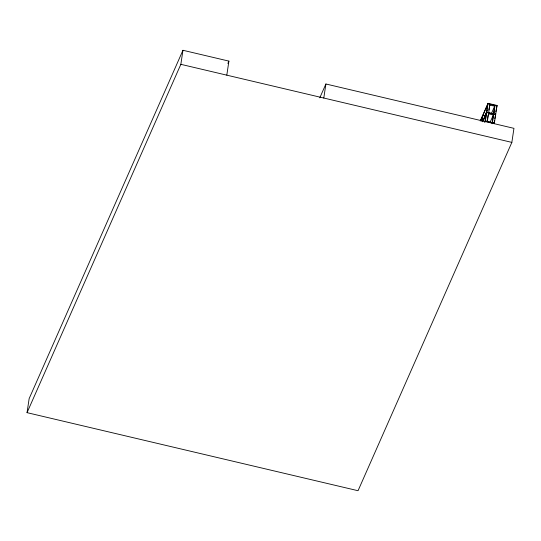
<?xml version="1.0" encoding="UTF-8"?>
<svg xmlns="http://www.w3.org/2000/svg" width="541" height="541" viewBox="0 0 541 541"><rect width="100%" height="100%" fill="white"/><g stroke="black" fill="none" stroke-linecap="round" stroke-linejoin="round"><path stroke-width="0.81" d="M319.785 97.833L325.898 83.99L513.95 128.345L511.854 142.391L358.047 490.721L27.05 412.655L29.146 398.609L182.953 50.279L228.904 61.113L226.807 75.158M27.05 412.655L180.85 64.325L182.953 50.279M323.795 98.036L325.898 83.99M481.788 121.096L482.599 115.666M482.017 121.13L482.897 115.28L487.63 104.548M484.351 119.088L484.851 115.747L487.218 110.378M485.013 122.097L487.698 104.129M488.05 103.331L485.365 121.292L494.346 123.409L497.03 105.448L488.05 103.331L480.225 121.049M487.157 121.299L488.029 115.456M488.841 110.026L489.943 104.21L488.692 112.562M487.387 121.333L488.631 112.981L488.28 113.786L493.345 114.976L492.222 122.496M493.527 113.725L494.657 106.205L489.591 105.008M492.452 122.53L493.696 114.178L489.957 122.645M493.757 113.759L495.008 105.4L491.607 113.103M494.176 122.956L494.548 120.454M494.799 118.783L495.177 116.274M495.299 115.436L495.61 113.353M495.86 111.683L497.03 105.448M227.883 63.425L228.904 61.113M480.509 120.684L482.538 116.085M482.646 121.367L486.738 112.102L495.718 114.219L495.36 115.023M482.599 121.759L486.325 113.319M484.553 122.219L485.568 119.919M485.074 121.678L485.426 120.873L494.406 122.99M493.561 113.569L494.244 112.034M492.033 123.747L492.384 122.949M487.989 103.75L496.963 105.867M486.677 112.521L495.651 114.638M482.897 115.28L484.851 115.747M180.85 64.325L511.854 142.391"/></g></svg>
